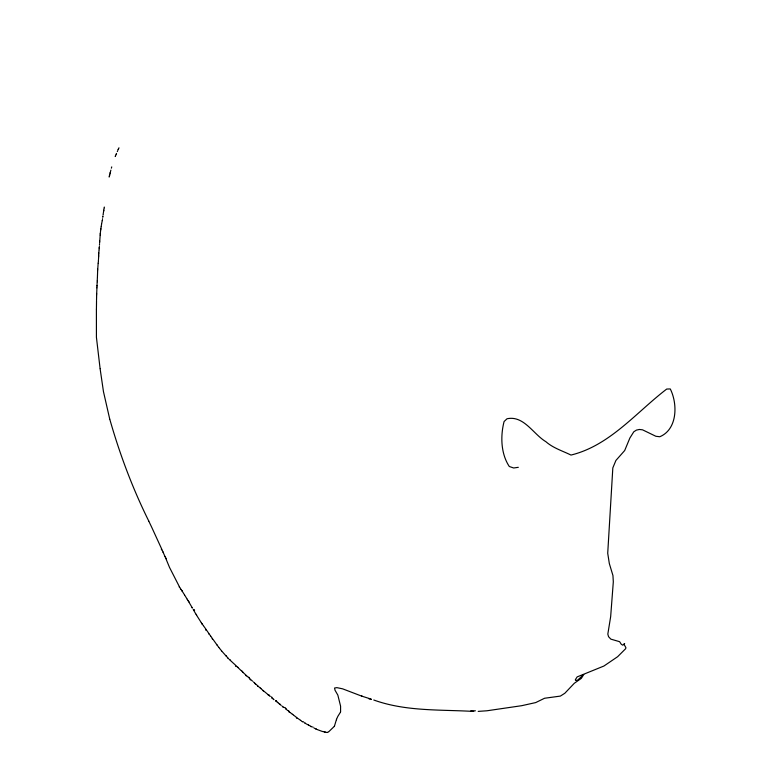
<?xml version="1.0" encoding="UTF-8"?>
<svg xmlns="http://www.w3.org/2000/svg" width="771" height="771" viewBox="0 0 771 771"><rect width="100%" height="100%" fill="white"/><g stroke="black" fill="none" stroke-linecap="round" stroke-linejoin="round"><path stroke-width="1.16" d="M96.539 300.112L96.548 298.946M96.5 303.572L96.529 300.671M96.452 306.945L96.491 304.728M96.491 304.651L96.5 303.639M97.647 270.92L97.493 275.016M96.558 298.753L96.597 297.172M96.452 307.243L96.414 309.171M97.493 275.208L97.474 275.787M96.597 296.98L96.635 295.38M96.404 309.325L96.423 337.332L100.095 368.615M96.645 295.139L96.674 294.387M96.703 293.375L96.924 287.882M96.674 294.32L96.703 293.443M96.924 287.824L97.011 285.771M97.406 277.377L97.474 275.835M98.669 256.377L98.688 255.827M97.021 285.424L97.175 282.147M98.678 256.039L98.755 254.179M97.021 285.482L97.001 286.012M97.252 280.49L97.397 277.656M98.775 253.852L98.813 253.052M98.659 256.627L98.592 258.025M97.194 281.81L97.242 280.769M97.657 270.708L97.744 269.195M99.594 243.308L99.69 241.901M97.744 269.137L98.158 263.316M98.813 253.013L99.035 250.238M100.172 235.338L100.269 233.97M340.58 711.575L340.58 706.14L337.843 695.114L335.019 690.218L334.556 688.031L336.86 687.636L342.613 688.831L362.013 696.242M99.767 240.899L100.153 235.579M98.563 258.41L98.524 258.969M100.288 233.603L100.712 229.825M100.288 233.632L100.249 234.22M99.536 244.301L99.469 245.197M99.748 241.169L99.7 241.834M99.208 248.31L99.276 247.404M99.199 248.349L99.083 249.717M98.447 260.029L98.486 259.509M99.257 247.616L99.353 246.479M98.428 260.212L98.38 260.839M98.177 263.104L98.322 261.494M104.181 207.794L104.278 207.033M102.88 216.516L102.938 215.996M103.198 213.943L103.401 212.574M102.774 217.345L102.861 216.661M103.073 214.868L103.112 214.608M100.799 229.17L100.876 228.601M100.702 229.922L100.779 229.324M340.541 712.067L338.103 715.931A3.354 2.39 62.9 0 0 337.852 716.355L336.513 719.247M103.487 212.054L103.777 210.232M100.895 228.418L101.126 226.934M101.174 226.607L101.55 224.274M104.114 208.228L103.786 210.184M103.709 210.666L103.622 211.158M102.562 218.742L102.495 219.109M101.56 224.245L101.994 221.875M102.341 220.014L102.254 220.496M102.129 221.171L102.225 220.651M109.145 177.06L109.222 176.723M109.28 176.482L109.511 175.537M336.416 719.622L334.469 726.041M109.675 174.863L110.253 172.569M110.455 171.75L110.099 173.167M109.434 175.846L109.694 174.776L109.549 175.354M110.879 170.121L110.542 171.432M111.371 168.184L111.737 166.893M115.255 156.494L115.457 155.973M115.351 156.253L115.737 155.299M115.91 154.855L116.199 154.161M117.992 150.037L118.589 148.639M116.267 154.007L116.546 153.381M118.204 149.526L118.377 149.131M117.317 151.579L117.635 150.865M118.667 148.475L118.975 147.791M334.344 726.34L328.697 731.785M328.099 732.132L327.222 732.421M518.314 467.322L513.679 467.987L509.303 466.503C500.822 453.753 500.331 436.068 504.08 421.544L507.029 418.759C523.817 415.164 533.301 434.227 545.868 441.677C553.183 448.124 562.618 450.919 570.983 455.063C609.842 445.599 636.162 412.398 666.722 389.047L670.278 388.941C677.825 403.994 677.516 429.399 659.783 436.743L655.87 436.28L642.513 429.813L639.39 429.466L636.412 430.102L633.781 431.808L629.888 437.995L624.683 450.534L615.913 460.451L612.82 467.91L607.721 553.27L609.331 563.562L612.945 575.523L613.311 581.835L610.661 616.617L607.827 634.099L608.55 636.692L610.844 639.13L619.624 641.694L621.281 644.286L622.804 645.173L624.645 643.554L623.999 644.325L625.888 647.592L625.676 648.671L617.619 656.719L603.905 666.038L577.151 676.899L575.32 679.743L575.619 680.465L577.604 680.167L583.772 674.509L581.295 678.403L574.318 683.27L564.825 693.264L560.382 696.088L544.567 698.256L535.72 702.574L521.716 705.687L486.954 710.775L478.213 711.382M326.981 732.431L325.641 732.296A7.074 2.939 48.7 0 1 325.401 732.248L325.015 732.074M473.693 711.431C440.26 709.484 405.825 711.585 373.781 700.01M323.251 731.64L323.56 731.698A2.323 0.723 7 0 1 323.887 731.746L324.456 731.91M322.953 731.573L322.451 731.457A4.327 0.607 16.1 0 1 322.153 731.4L317.286 729.588M362.968 696.512L371.391 699.181M325.111 732.103L325.198 732.142A2.968 0.549 8.7 0 0 324.61 731.891M316.476 729.231L316.216 729.115A19.362 14.206 -6.2 0 1 315.763 728.778M315.686 728.865L313.961 727.978M311.898 726.86L308.911 725.28M308.66 725.135L307.099 724.277M304.593 722.812L305.518 723.343M301.586 721.03L300.497 720.287M300.227 720.095L299.052 719.256A10.698 1.041 31.1 0 0 298.589 718.929L298.069 718.543M293.51 715.093L297.355 718.013M293.115 714.794L292.354 714.216M292.093 714.013L290.069 712.462M286.243 709.339L285.511 708.771M286.398 709.455L287.573 710.39M282.041 706.082L283.121 706.94M281.164 705.388L279.622 704.164M279.227 703.846L278.177 702.969M289.684 712.153L288.306 710.997M263.2 690.575L260.704 688.474M267.576 694.208L263.682 690.97M277.107 702.073L275.835 701.012M269.484 695.789L268.857 695.269M273.705 699.278L273.088 698.757M253.408 681.93L254.575 682.961M260.241 688.069L258.295 686.354M252.531 681.15L251.201 679.945M246.209 675.348L243.038 672.428M254.719 683.096L255.452 683.752M246.787 675.868L248.387 677.333M257.861 685.968L255.885 684.147M250.604 679.396L248.975 677.882M237.574 667.194L237.054 666.713M231.743 661.711L233.931 663.735A18.051 3.257 41 0 1 234.471 664.168L236.543 666.231M231.522 661.499L230.529 660.545M237.969 667.57L241.005 670.5M229.758 659.774L229.98 659.995A14.08 5.667 39.1 0 0 230.5 660.554M227.84 657.808L226.366 656.275M226.028 655.919L221.903 651.254M221.682 650.994L219.639 648.44M219.35 648.064L218.964 647.553M218.762 647.293L217.432 645.539M212.488 638.629L210.782 636.268M216.622 644.431L212.854 639.12M203.496 625.821L206.329 629.753M203.303 625.56L202.378 624.259M209.365 634.244L210.695 636.133M201.318 622.708L202.021 623.739M201.231 622.573L196.451 615.036M206.898 630.582L208.883 633.56M181.985 590.865L180.983 589.323M182.226 591.241L184.597 594.99M184.761 595.26L187.083 599.048M180.655 588.793L179.759 587.329M188.105 600.725L187.17 599.192M195.979 614.256L193.704 610.324M192.239 607.741L189.984 603.924A19.159 4.655 55.7 0 0 189.753 603.52L188.856 601.987M188.529 601.428L188.442 601.284A14.88 4.963 54.9 0 0 188.134 600.725M179.431 586.798L169.871 568.102A19.4 9.464 59.2 0 1 169.562 567.523L165.996 558.898M193.309 609.601L193.646 610.198M148.61 520.724C132.496 488.178 119.669 454.023 109.752 419.106M148.793 521.109L150.412 524.559A19.699 7.479 67.1 0 0 150.615 524.955L151.675 527.191A19.68 6.727 67 0 1 151.877 527.624L161.717 549.077M164.936 556.44L163.24 552.537M163.057 552.094L162.035 549.79M165.688 558.165L165.129 556.874A20.904 5.619 64.1 0 0 164.994 556.44M109.655 418.769L103.459 391.61L100.134 368.875M470.753 710.872A148.88 13.753 2.3 0 1 475.399 710.804M370.996 699.47A26.291 2.014 15.8 0 1 368.586 698.574M361.56 695.972A22.214 2.698 28.7 0 1 362.437 696.174M340.531 711.537A10.823 5.089 67.2 0 1 340.493 712.028M336.493 719.748A7.941 3.267 77.1 0 1 336.58 719.372M334.498 726.041A8.992 5.686 -0.2 0 1 334.383 726.34M327.126 732.469A3.325 0.588 -13.9 0 1 326.875 732.479M323.29 731.592A3.73 1.205 7.5 0 1 323.01 731.525M316.312 729.125A13.367 0.752 25.2 0 1 316.727 729.308M312.766 726.995A19.699 6.399 45.9 0 1 313.122 727.178M310.549 726.417A10.678 0.492 25.9 0 1 311.031 726.668M308.535 724.952A13.184 1.156 32.7 0 1 308.294 724.817M306.376 723.969A16.23 4.183 19.7 0 1 305.981 723.728M305.094 723.246A14.051 2.072 24.8 0 1 305.48 723.477M303.813 722.138A5.609 0.771 25.2 0 1 302.974 721.666M302.627 721.849A18.523 1.609 37.6 0 1 302.107 721.511M297.047 718.36A17.164 4.231 24.3 0 1 296.353 717.801M289.568 712.51A28.749 11.623 16.9 0 1 289.173 712.182M288.238 710.515A14.649 3.701 28.7 0 1 288.971 711.161M285.318 707.99A12.336 2.274 31.6 0 1 286.147 708.655M283.564 707.441A19.208 6.91 26.7 0 1 282.947 706.959M284.913 707.749A24.007 0.964 36.9 0 1 284.47 707.402M280.393 704.463A17.531 2.149 34.6 0 1 280.018 704.164M277.435 702.169A20.682 3.807 33.5 0 1 277.974 702.632M275.748 700.675A13.3 3.421 32.7 0 1 276.201 701.051M275.758 700.511A14.553 1.609 36.5 0 1 276.644 701.234M273.936 699.702A15.198 4.713 32.9 0 1 273.454 699.297M271.768 698.083A19.073 3.894 36 0 1 272.491 698.68M271.402 696.868A12.5 3.556 34.3 0 1 272.25 697.572M270.361 696.406A14.032 3.46 35.5 0 1 269.58 695.779M268.78 694.796A23.303 6.476 35.4 0 1 269.272 695.211M268.539 695.249A18.292 1.224 40.4 0 1 267.971 694.787M262.93 690.604A19.4 3.335 37.9 0 1 263.393 690.989M260.887 688.426A16.779 4.395 37.6 0 1 260.434 688.031M258.054 686.431A24.479 9.262 35.8 0 1 257.61 686.036M255.162 683.829A23.294 7.623 37.3 0 1 255.587 684.214M250.016 679.444A23.467 3.903 40.9 0 1 250.565 679.945M248.782 677.217A20.364 5.792 39.9 0 1 249.399 677.805M245.833 675.473A23.053 3.286 41.3 0 1 246.354 675.945M243.164 672.37A17.28 3.209 41.3 0 1 242.759 671.994M242.566 671.859A15.526 5.127 40.3 0 1 241.766 671.117M241.4 670.442A22.995 5.06 41.7 0 1 241.824 670.857M237.728 667.127A12.461 4.009 40.3 0 1 238.133 667.513M236.128 666.549A20.634 2.515 42.2 0 1 235.502 665.951M229.642 659.456A15.468 2.621 43 0 1 229.989 659.812M228.823 659.003A13.945 4.192 41.6 0 1 228.351 658.53M227.493 657.73A13.83 1.619 44.5 0 1 227.898 658.145M226.211 655.938A19.246 3.518 44.2 0 1 226.558 656.304M217.364 645.5A21.058 3.556 49.3 0 1 217.094 645.125M216.728 644.498A17.213 2.361 50.2 0 1 217.094 644.999M212.17 638.658A19.882 9.194 41.9 0 1 212.526 639.14M208.98 634.138A18.292 8.76 44.1 0 1 208.594 633.569M205.674 629.762A16.249 5.146 49.6 0 1 206.194 630.514M202.195 624.24A16.336 4.626 50.7 0 1 201.829 623.7M196.181 614.314A13.03 3.739 52.6 0 1 196.653 615.123M193.367 609.341A19.545 5.58 52.8 0 1 193.579 609.716M194.08 609.495A16.625 2.679 56.1 0 1 194.581 610.42M192.037 607.673A16.798 3.739 55 0 1 192.258 608.049M188.818 601.525A21.077 4.096 56.9 0 1 189.155 602.112M182.091 590.808A11.555 3.373 56 0 1 182.351 591.203M180.742 589.468A16.172 7.556 56.6 0 1 180.395 588.909M179.547 587.425A17.425 8.115 56.5 0 1 179.219 586.876M166.112 558.137A17.974 7.681 61.9 0 1 166.44 558.908M163.153 552.084A19.208 6.158 64.2 0 1 163.346 552.528M161.332 549.174A18.629 5.676 64.5 0 1 161.64 549.848M148.524 520.81A16.991 6.544 67.6 0 1 148.707 521.186M109.598 419.347A16.789 6.496 85.4 0 1 109.501 419"/></g></svg>
